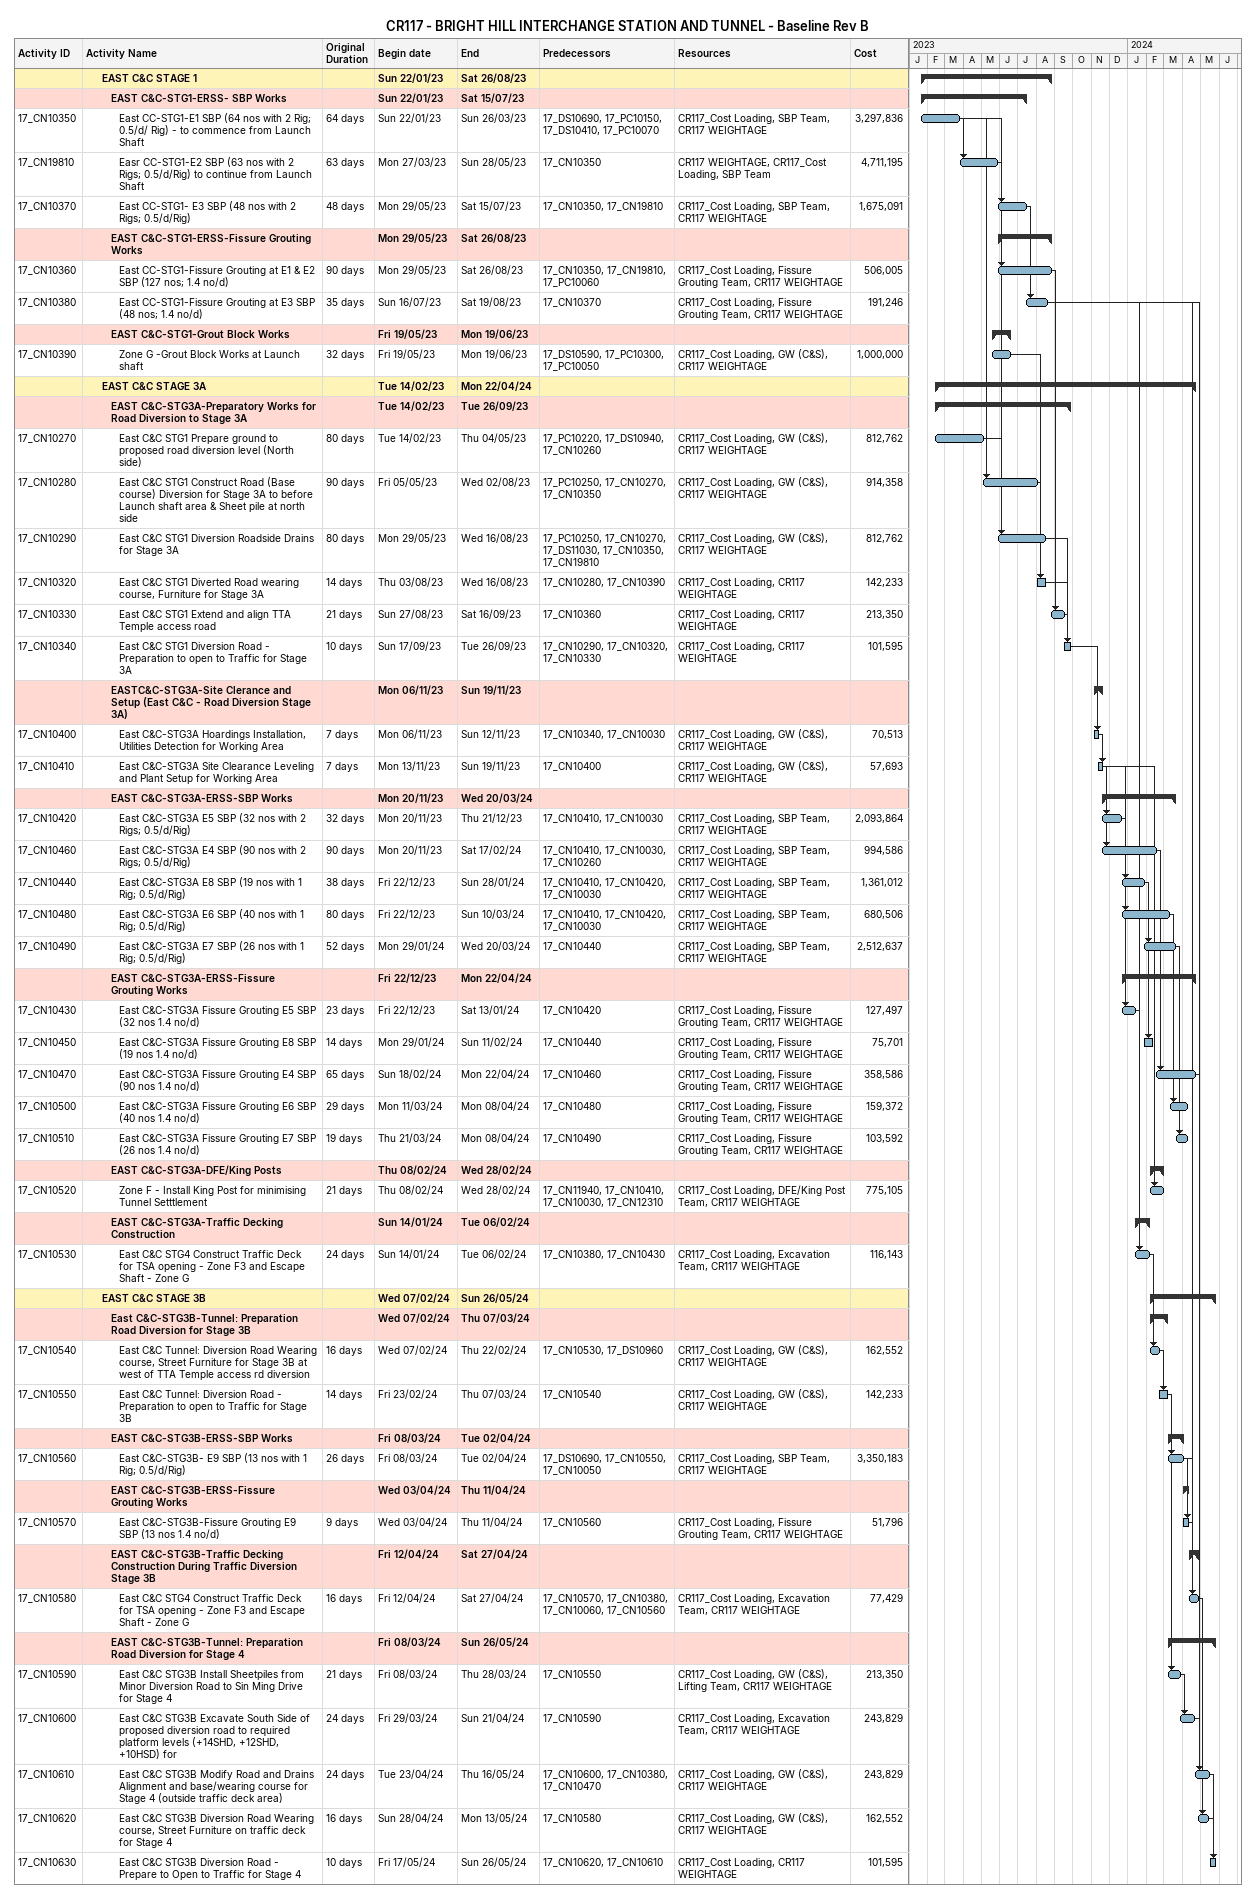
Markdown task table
CR117 - BRIGHT HILL INTERCHANGE STATION AND TUNNEL - Baseline Rev B

| ID | Level | Task | Original duration | Start | Finish | Predecessors | Resources | Cost |
|---|---|---|---|---|---|---|---|---|
|  | 3 | **EAST C&C STAGE 1** |  | 2023-01-22 | 2023-08-26 |  |  |  |
|  | 4 | **EAST C&C-STG1-ERSS- SBP Works** |  | 2023-01-22 | 2023-07-15 |  |  |  |
| 17_CN10350 | 5 | East CC-STG1-E1 SBP (64 nos with 2 Rig; 0.5/d/ Rig) - to commence from Launch Shaft | 64d | 2023-01-22 | 2023-03-26 | 17_DS10690, 17_PC10150, 17_DS10410, 17_PC10070 | CR117_Cost Loading, SBP Team, CR117 WEIGHTAGE | 3297836 |
| 17_CN19810 | 5 | Easr CC-STG1-E2 SBP (63 nos with 2 Rigs; 0.5/d/Rig) to continue from Launch Shaft | 63d | 2023-03-27 | 2023-05-28 | 17_CN10350 | CR117 WEIGHTAGE, CR117_Cost Loading, SBP Team | 4711195 |
| 17_CN10370 | 5 | East CC-STG1- E3 SBP (48 nos with 2 Rigs; 0.5/d/Rig) | 48d | 2023-05-29 | 2023-07-15 | 17_CN10350, 17_CN19810 | CR117_Cost Loading, SBP Team, CR117 WEIGHTAGE | 1675091 |
|  | 4 | **EAST C&C-STG1-ERSS-Fissure Grouting Works** |  | 2023-05-29 | 2023-08-26 |  |  |  |
| 17_CN10360 | 5 | East CC-STG1-Fissure Grouting at E1 & E2 SBP (127 nos; 1.4 no/d) | 90d | 2023-05-29 | 2023-08-26 | 17_CN10350, 17_CN19810, 17_PC10060 | CR117_Cost Loading, Fissure Grouting Team, CR117 WEIGHTAGE | 506005 |
| 17_CN10380 | 5 | East CC-STG1-Fissure Grouting at E3 SBP (48 nos; 1.4 no/d) | 35d | 2023-07-16 | 2023-08-19 | 17_CN10370 | CR117_Cost Loading, Fissure Grouting Team, CR117 WEIGHTAGE | 191246 |
|  | 4 | **EAST C&C-STG1-Grout Block Works** |  | 2023-05-19 | 2023-06-19 |  |  |  |
| 17_CN10390 | 5 | Zone G -Grout Block Works at Launch shaft | 32d | 2023-05-19 | 2023-06-19 | 17_DS10590, 17_PC10300, 17_PC10050 | CR117_Cost Loading, GW (C&S), CR117 WEIGHTAGE | 1000000 |
|  | 3 | **EAST C&C STAGE 3A** |  | 2023-02-14 | 2024-04-22 |  |  |  |
|  | 4 | **EAST C&C-STG3A-Preparatory Works for Road Diversion to Stage 3A** |  | 2023-02-14 | 2023-09-26 |  |  |  |
| 17_CN10270 | 5 | East C&C STG1 Prepare ground to proposed road diversion level (North side) | 80d | 2023-02-14 | 2023-05-04 | 17_PC10220, 17_DS10940, 17_CN10260 | CR117_Cost Loading, GW (C&S), CR117 WEIGHTAGE | 812762 |
| 17_CN10280 | 5 | East C&C STG1 Construct Road (Base course) Diversion for Stage 3A to before Launch shaft area & Sheet pile at north side | 90d | 2023-05-05 | 2023-08-02 | 17_PC10250, 17_CN10270, 17_CN10350 | CR117_Cost Loading, GW (C&S), CR117 WEIGHTAGE | 914358 |
| 17_CN10290 | 5 | East C&C STG1 Diversion Roadside Drains for Stage 3A | 80d | 2023-05-29 | 2023-08-16 | 17_PC10250, 17_CN10270, 17_DS11030, 17_CN10350, 17_CN19810 | CR117_Cost Loading, GW (C&S), CR117 WEIGHTAGE | 812762 |
| 17_CN10320 | 5 | East C&C STG1 Diverted Road wearing course, Furniture for Stage 3A | 14d | 2023-08-03 | 2023-08-16 | 17_CN10280, 17_CN10390 | CR117_Cost Loading, CR117 WEIGHTAGE | 142233 |
| 17_CN10330 | 5 | East C&C STG1 Extend and align TTA Temple access road | 21d | 2023-08-27 | 2023-09-16 | 17_CN10360 | CR117_Cost Loading, CR117 WEIGHTAGE | 213350 |
| 17_CN10340 | 5 | East C&C STG1 Diversion Road - Preparation to open to Traffic for Stage 3A | 10d | 2023-09-17 | 2023-09-26 | 17_CN10290, 17_CN10320, 17_CN10330 | CR117_Cost Loading, CR117 WEIGHTAGE | 101595 |
|  | 4 | **EASTC&C-STG3A-Site Clerance and Setup (East C&C - Road Diversion Stage 3A)** |  | 2023-11-06 | 2023-11-19 |  |  |  |
| 17_CN10400 | 5 | East C&C-STG3A Hoardings Installation, Utilities Detection for Working Area | 7d | 2023-11-06 | 2023-11-12 | 17_CN10340, 17_CN10030 | CR117_Cost Loading, GW (C&S), CR117 WEIGHTAGE | 70513 |
| 17_CN10410 | 5 | East C&C-STG3A Site Clearance Leveling and Plant Setup for Working Area | 7d | 2023-11-13 | 2023-11-19 | 17_CN10400 | CR117_Cost Loading, GW (C&S), CR117 WEIGHTAGE | 57693 |
|  | 4 | **EAST C&C-STG3A-ERSS-SBP Works** |  | 2023-11-20 | 2024-03-20 |  |  |  |
| 17_CN10420 | 5 | East C&C-STG3A E5 SBP (32 nos with 2 Rigs; 0.5/d/Rig) | 32d | 2023-11-20 | 2023-12-21 | 17_CN10410, 17_CN10030 | CR117_Cost Loading, SBP Team, CR117 WEIGHTAGE | 2093864 |
| 17_CN10460 | 5 | East C&C-STG3A E4 SBP (90 nos with 2 Rigs; 0.5/d/Rig) | 90d | 2023-11-20 | 2024-02-17 | 17_CN10410, 17_CN10030, 17_CN10260 | CR117_Cost Loading, SBP Team, CR117 WEIGHTAGE | 994586 |
| 17_CN10440 | 5 | East C&C-STG3A E8 SBP (19 nos with 1 Rig; 0.5/d/Rig) | 38d | 2023-12-22 | 2024-01-28 | 17_CN10410, 17_CN10420, 17_CN10030 | CR117_Cost Loading, SBP Team, CR117 WEIGHTAGE | 1361012 |
| 17_CN10480 | 5 | East C&C-STG3A E6 SBP (40 nos with 1 Rig; 0.5/d/Rig) | 80d | 2023-12-22 | 2024-03-10 | 17_CN10410, 17_CN10420, 17_CN10030 | CR117_Cost Loading, SBP Team, CR117 WEIGHTAGE | 680506 |
| 17_CN10490 | 5 | East C&C-STG3A E7 SBP (26 nos with 1 Rig; 0.5/d/Rig) | 52d | 2024-01-29 | 2024-03-20 | 17_CN10440 | CR117_Cost Loading, SBP Team, CR117 WEIGHTAGE | 2512637 |
|  | 4 | **EAST C&C-STG3A-ERSS-Fissure Grouting Works** |  | 2023-12-22 | 2024-04-22 |  |  |  |
| 17_CN10430 | 5 | East C&C-STG3A Fissure Grouting E5 SBP (32 nos 1.4 no/d) | 23d | 2023-12-22 | 2024-01-13 | 17_CN10420 | CR117_Cost Loading, Fissure Grouting Team, CR117 WEIGHTAGE | 127497 |
| 17_CN10450 | 5 | East C&C-STG3A Fissure Grouting E8 SBP (19 nos 1.4 no/d) | 14d | 2024-01-29 | 2024-02-11 | 17_CN10440 | CR117_Cost Loading, Fissure Grouting Team, CR117 WEIGHTAGE | 75701 |
| 17_CN10470 | 5 | East C&C-STG3A Fissure Grouting E4 SBP (90 nos 1.4 no/d) | 65d | 2024-02-18 | 2024-04-22 | 17_CN10460 | CR117_Cost Loading, Fissure Grouting Team, CR117 WEIGHTAGE | 358586 |
| 17_CN10500 | 5 | East C&C-STG3A Fissure Grouting E6 SBP (40 nos 1.4 no/d) | 29d | 2024-03-11 | 2024-04-08 | 17_CN10480 | CR117_Cost Loading, Fissure Grouting Team, CR117 WEIGHTAGE | 159372 |
| 17_CN10510 | 5 | East C&C-STG3A Fissure Grouting E7 SBP (26 nos 1.4 no/d) | 19d | 2024-03-21 | 2024-04-08 | 17_CN10490 | CR117_Cost Loading, Fissure Grouting Team, CR117 WEIGHTAGE | 103592 |
|  | 4 | **EAST C&C-STG3A-DFE/King Posts** |  | 2024-02-08 | 2024-02-28 |  |  |  |
| 17_CN10520 | 5 | Zone F - Install King Post for minimising Tunnel Setttlement | 21d | 2024-02-08 | 2024-02-28 | 17_CN11940, 17_CN10410, 17_CN10030, 17_CN12310 | CR117_Cost Loading, DFE/King Post Team, CR117 WEIGHTAGE | 775105 |
|  | 4 | **EAST C&C-STG3A-Traffic Decking Construction** |  | 2024-01-14 | 2024-02-06 |  |  |  |
| 17_CN10530 | 5 | East C&C STG4 Construct Traffic Deck for TSA opening - Zone F3 and Escape Shaft - Zone G | 24d | 2024-01-14 | 2024-02-06 | 17_CN10380, 17_CN10430 | CR117_Cost Loading, Excavation Team, CR117 WEIGHTAGE | 116143 |
|  | 3 | **EAST C&C STAGE 3B** |  | 2024-02-07 | 2024-05-26 |  |  |  |
|  | 4 | **East C&C-STG3B-Tunnel: Preparation Road Diversion for Stage 3B** |  | 2024-02-07 | 2024-03-07 |  |  |  |
| 17_CN10540 | 5 | East C&C Tunnel: Diversion Road Wearing course, Street Furniture for Stage 3B at west of TTA Temple access rd diversion | 16d | 2024-02-07 | 2024-02-22 | 17_CN10530, 17_DS10960 | CR117_Cost Loading, GW (C&S), CR117 WEIGHTAGE | 162552 |
| 17_CN10550 | 5 | East C&C Tunnel: Diversion Road - Preparation to open to Traffic for Stage 3B | 14d | 2024-02-23 | 2024-03-07 | 17_CN10540 | CR117_Cost Loading, GW (C&S), CR117 WEIGHTAGE | 142233 |
|  | 4 | **EAST C&C-STG3B-ERSS-SBP Works** |  | 2024-03-08 | 2024-04-02 |  |  |  |
| 17_CN10560 | 5 | East C&C-STG3B- E9 SBP (13 nos with 1 Rig; 0.5/d/Rig) | 26d | 2024-03-08 | 2024-04-02 | 17_DS10690, 17_CN10550, 17_CN10050 | CR117_Cost Loading, SBP Team, CR117 WEIGHTAGE | 3350183 |
|  | 4 | **EAST C&C-STG3B-ERSS-Fissure Grouting Works** |  | 2024-04-03 | 2024-04-11 |  |  |  |
| 17_CN10570 | 5 | East C&C-STG3B-Fissure Grouting E9 SBP (13 nos 1.4 no/d) | 9d | 2024-04-03 | 2024-04-11 | 17_CN10560 | CR117_Cost Loading, Fissure Grouting Team, CR117 WEIGHTAGE | 51796 |
|  | 4 | **EAST C&C-STG3B-Traffic Decking Construction During Traffic Diversion Stage 3B** |  | 2024-04-12 | 2024-04-27 |  |  |  |
| 17_CN10580 | 5 | East C&C STG4 Construct Traffic Deck for TSA opening - Zone F3 and Escape Shaft - Zone G | 16d | 2024-04-12 | 2024-04-27 | 17_CN10570, 17_CN10380, 17_CN10060, 17_CN10560 | CR117_Cost Loading, Excavation Team, CR117 WEIGHTAGE | 77429 |
|  | 4 | **EAST C&C-STG3B-Tunnel: Preparation Road Diversion for Stage 4** |  | 2024-03-08 | 2024-05-26 |  |  |  |
| 17_CN10590 | 5 | East C&C STG3B Install Sheetpiles from Minor Diversion Road to Sin Ming Drive for Stage 4 | 21d | 2024-03-08 | 2024-03-28 | 17_CN10550 | CR117_Cost Loading, GW (C&S), Lifting Team, CR117 WEIGHTAGE | 213350 |
| 17_CN10600 | 5 | East C&C STG3B Excavate South Side of proposed diversion road to required platform levels (+14SHD, +12SHD, +10HSD) for | 24d | 2024-03-29 | 2024-04-21 | 17_CN10590 | CR117_Cost Loading, Excavation Team, CR117 WEIGHTAGE | 243829 |
| 17_CN10610 | 5 | East C&C STG3B Modify Road and Drains Alignment and base/wearing course for Stage 4 (outside traffic deck area) | 24d | 2024-04-23 | 2024-05-16 | 17_CN10600, 17_CN10380, 17_CN10470 | CR117_Cost Loading, GW (C&S), CR117 WEIGHTAGE | 243829 |
| 17_CN10620 | 5 | East C&C STG3B Diversion Road Wearing course, Street Furniture on traffic deck for Stage 4 | 16d | 2024-04-28 | 2024-05-13 | 17_CN10580 | CR117_Cost Loading, GW (C&S), CR117 WEIGHTAGE | 162552 |
| 17_CN10630 | 5 | East C&C STG3B Diversion Road - Prepare to Open to Traffic for Stage 4 | 10d | 2024-05-17 | 2024-05-26 | 17_CN10620, 17_CN10610 | CR117_Cost Loading, CR117 WEIGHTAGE | 101595 |
